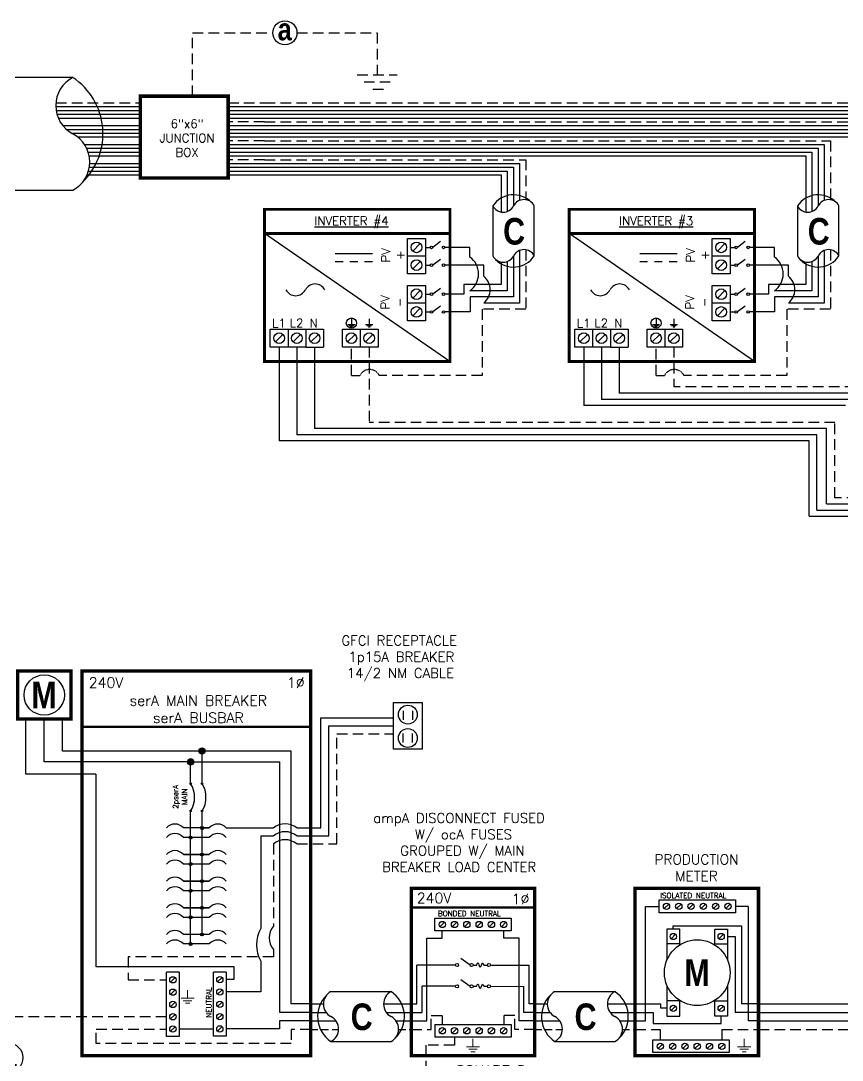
# Model space of a CAD drawing. Header units: feet. Extents: x 8922 to 9730, y 16038 to 16590.
# Drawn here: x 9224.9 to 9515.3, y 16222.7 to 16590 of the extents above; entities that cross this region are included whole.
import ezdxf

# ---------------------------------------------------------------- set-up
doc = ezdxf.new("R2010")
doc.units = ezdxf.units.FT
doc.header["$MEASUREMENT"] = 0
doc.linetypes.add('HIDDEN', pattern=[0.375, 0.25, -0.125])
doc.layers.add('TEXT', color=7, linetype='Continuous')
doc.styles.add('ONE LINE TXT', font='techb___.ttf')
doc.styles.get("Standard").update_dxf_attribs({"font": 'simplex.shx'})

# ---------------------------------------------------------------- blocks, each defined once
blk = doc.blocks.new('*U13')
at = {"color": 7, "linetype": 'Continuous'}
for p, q in [((-7.14, 13.31), (-28.39, 13.31)), ((-28.39, -4.31), (-7.14, -4.31))]:
    blk.add_line(p, q, dxfattribs=at)
at = {"color": 7}
for p, q in [((-35.53, 9), (-31.05, 9)), ((-9.81, 9), (0, 9))]:
    blk.add_line(p, q, dxfattribs=at)
at = {"color": 10}
for p, q in [((-35.53, 6), (-30.11, 6)), ((-8.87, 6), (0, 6))]:
    blk.add_line(p, q, dxfattribs=at)
at = {"color": 253}
for p, q in [((-35.53, 3), (-26.66, 3)), ((-5.41, 3), (0, 3))]:
    blk.add_line(p, q, dxfattribs=at)
at = {"color": 92, "linetype": 'HIDDEN', "ltscale": 10}
for p, q in [((-4.48, 0), (0, 0)), ((-35.53, 0), (-25.72, 0))]:
    blk.add_line(p, q, dxfattribs=at)
at = {"color": 7, "linetype": 'Continuous'}
for centre, start, end in [((-22.54, 4.5), 133.9732, 236.4265), ((-12.99, 4.5), 313.9732, 56.4265)]:
    blk.add_arc(centre, 10.58, start, end, dxfattribs=at)
at = {"linetype": 'Continuous'}
for centre, start, end in [((-26.08, 8.91), 117.6639, 242.3361), ((-4.83, 8.91), 117.6639, 242.3361), ((-30.7, 0.09), 297.6639, 62.3361), ((-9.45, 0.09), 297.6639, 62.3361)]:
    blk.add_arc(centre, 4.98, start, end, dxfattribs=at)
blk = doc.blocks.new('*U28')
at = {"color": 7}
blk.add_line((-79.14, 9), (0, 9), dxfattribs=at)
at = {"color": 10}
blk.add_line((-79.14, 6), (0, 6), dxfattribs=at)
at = {"color": 253}
blk.add_line((-79.14, 3), (0, 3), dxfattribs=at)
at = {"color": 92, "linetype": 'HIDDEN', "ltscale": 15}
blk.add_line((-79.14, 0), (0, 0), dxfattribs=at)
blk = doc.blocks.new('fusedDisconnect')
at = {"lineweight": 50}
blk.add_line((-43.61, 43.06), (0, 43.06), dxfattribs=at)
at = {"color": 1, "linetype": 'Continuous'}
for p, q in [((-35.27, 34.78), (-35.27, 39.32)), ((-35.27, 39.32), (-8.32, 39.32)), ((-8.32, 39.32), (-8.32, 34.78)), ((-8.32, 34.78), (-35.27, 34.78)), ((-26.07, 25.18), (-22.81, 22.74)), ((-21.73, 22.73), (-20.49, 22.73)), ((-17.94, 22.73), (-16.7, 22.73)), ((-26.07, 17.65), (-22.81, 15.2)), ((-21.73, 15.2), (-20.49, 15.2)), ((-17.94, 15.2), (-16.7, 15.2)), ((-35.27, 1.76), (-8.32, 1.76)), ((-35.27, 1.76), (-35.27, -2.78)), ((-8.32, 1.76), (-8.32, -2.78)), ((-8.32, -2.78), (-35.27, -2.78))]:
    blk.add_line(p, q, dxfattribs=at)
at = {"color": 4, "linetype": 'Continuous'}
for p, q in [((-31.89, 37.83), (-33.46, 36.26)), ((-27.53, 37.83), (-29.11, 36.26)), ((-23.18, 37.83), (-24.76, 36.26)), ((-18.83, 37.83), (-20.41, 36.26)), ((-14.48, 37.83), (-16.06, 36.26)), ((-10.13, 37.83), (-11.7, 36.26)), ((-31.89, 0.28), (-33.46, -1.3)), ((-27.53, 0.28), (-29.11, -1.3)), ((-23.18, 0.28), (-24.76, -1.3)), ((-18.83, 0.28), (-20.41, -1.3)), ((-14.48, 0.28), (-16.06, -1.3)), ((-10.13, 0.28), (-11.7, -1.3))]:
    blk.add_line(p, q, dxfattribs=at)
at = {"color": 253, "linetype": 'Continuous'}
for p, q in [((-32.67, 32.17), (-32.67, 34.78)), ((-10.92, 32.17), (-10.92, 34.78)), ((-38.16, 3), (-38.16, 32.17)), ((-38.16, 32.17), (-32.67, 32.17)), ((-5.43, 32.17), (-10.92, 32.17)), ((-5.43, 3), (-5.43, 32.17)), ((-43.61, 3), (-38.16, 3)), ((0, 3), (-5.43, 3))]:
    blk.add_line(p, q, dxfattribs=at)
at = {"color": 7, "linetype": 'Continuous'}
for p, q in [((-27.97, 22.73), (-41.66, 22.73)), ((-41.66, 9), (-41.66, 22.73)), ((-15.62, 22.73), (-1.93, 22.73)), ((-1.93, 9), (-1.93, 22.73))]:
    blk.add_line(p, q, dxfattribs=at)
at = {"color": 10, "linetype": 'Continuous'}
for p, q in [((-27.97, 15.2), (-39.8, 15.2)), ((-39.8, 6), (-39.8, 15.2)), ((-15.62, 15.2), (-3.79, 15.19)), ((-3.79, 6), (-3.79, 15.2)), ((-43.61, 6), (-39.8, 6)), ((0, 6), (-3.79, 6))]:
    blk.add_line(p, q, dxfattribs=at)
at = {"color": 7}
for p, q in [((-43.61, 9), (-41.66, 9)), ((0, 9), (-1.93, 9))]:
    blk.add_line(p, q, dxfattribs=at)
at = {"color": 92, "linetype": 'HIDDEN', "ltscale": 15}
for p, q in [((-36.58, 0), (-36.58, 4.9)), ((-36.58, 4.9), (-32.67, 4.9)), ((-32.67, 4.9), (-32.67, 1.76)), ((-7.01, 4.9), (-10.92, 4.9)), ((-10.92, 4.9), (-10.92, 1.76)), ((-7.01, 0), (-7.01, 4.9)), ((-43.61, 0), (-36.58, 0)), ((0, 0), (-7.01, 0)), ((-28.32, -2.78), (-28.32, -5.55)), ((-28.32, -5.55), (-38.48, -5.55)), ((-38.48, -5.55), (-38.48, -13.28)), ((-38.48, -23.51), (-38.48, -27.17))]:
    blk.add_line(p, q, dxfattribs=at)
at = {"lineweight": 50, "const_width": 1.19}
blk.add_lwpolyline([(-43.61, -9.34), (-43.61, 49.84), (0, 49.84), (0, -9.34)], close=True, dxfattribs=at)
at = {"color": 92, "linetype": 'Continuous', "lineweight": 5, "ltscale": 0.05, "flags": 128}
for points in [[(-21.8, -3.32), (-21.8, -6.17)], [(-24.14, -6.17), (-19.45, -6.17)], [(-20.27, -7.03), (-23.32, -7.03)], [(-21.08, -7.9), (-22.51, -7.9)]]:
    blk.add_lwpolyline(points, dxfattribs=at)
at = {"color": 92, "linetype": 'Continuous', "ltscale": 4, "flags": 128}
for points in [[(-46.96, -27.17), (-30, -27.17)], [(-32.93, -30.31), (-44.02, -30.31)], [(-35.87, -33.46), (-41.08, -33.46)]]:
    blk.add_lwpolyline(points, dxfattribs=at)
at = {"color": 4, "linetype": 'Continuous'}
for centre in [(-32.67, 37.05), (-28.32, 37.05), (-23.97, 37.05), (-19.62, 37.05), (-15.27, 37.05), (-10.92, 37.05), (-32.67, -0.51), (-28.32, -0.51), (-23.97, -0.51), (-19.62, -0.51), (-15.27, -0.51), (-10.92, -0.51)]:
    blk.add_circle(centre, 1.11, dxfattribs=at)
at = {"color": 1, "linetype": 'Continuous'}
for centre in [(-27.43, 22.73), (-22.27, 22.73), (-16.16, 22.73), (-27.43, 15.2), (-22.27, 15.2), (-16.16, 15.19)]:
    blk.add_circle(centre, 0.541, dxfattribs=at)
at = {"color": 7, "linetype": 'Continuous'}
blk.add_circle((-38.48, -18.39), 5.11, dxfattribs=at)
at = {"color": 1, "linetype": 'Continuous'}
for points in [[(-20.49, 22.73), (-20.12, 23.49), (-19.22, 21.97), (-18.39, 23.49), (-17.94, 22.73)], [(-20.49, 15.2), (-20.12, 15.96), (-19.22, 14.43), (-18.39, 15.96), (-17.94, 15.2)]]:
    blk.add_spline(points, degree=3, dxfattribs=at)
at = {"color": 4, "linetype": 'Continuous'}
blk.add_text('BONDED NEUTRAL', height=1.8743, dxfattribs=at).set_placement((-34.19, 39.97))
at = {"color": 1}
for s, width, gutter_width, heights, insert, char_height, attachment_point in [('\\A1;\\pi1.8138;ampA DISCONNECT FUSED \\P\\pi16.536;W/ ocA FUSES\\P\\pi11.355;GROUPED W/ MAIN \\P\\pi4.9392;BREAKER LOAD CENTER', 71.8931, 92.23, [24.13], (-58.88, 76.39), 3.4544, 1), ('240V', 0.1481, 0.75, [0], (-35.55, 46.4), 3.658, 5), ('1∅', 0.1481, 0.75, [0], (-4.98, 46.1), 3.658, 5), ('\\A1;\\pi7.3884,t25.676;SQUARE D\\P\\pi5.1241,t23.412;PN: D222N', 35.0816, 28.88, [13.54], (-35.24, -12.75), 3.6576, 1)]:
    blk.add_mtext_dynamic_manual_height_columns(s, width=width, gutter_width=gutter_width, heights=heights, dxfattribs=dict(at, insert=insert, char_height=char_height, attachment_point=attachment_point))
at = {"color": 1, "linetype": 'Continuous', "insert": (-41.67, -12.34), "char_height": 9.3833, "attachment_point": 1, "style": 'ONE LINE TXT'}
blk.add_mtext_dynamic_manual_height_columns('{\\W1;\\C256;a}', width=0.1385, gutter_width=2.13, heights=[0], dxfattribs=at)
blk = doc.blocks.new('*U19')
at = {"color": 7, "linetype": 'Continuous'}
for p, q in [((-7.14, 13.31), (-28.39, 13.31)), ((-28.39, -4.31), (-7.14, -4.31))]:
    blk.add_line(p, q, dxfattribs=at)
at = {"color": 7}
for p, q in [((-35.53, 9), (-31.05, 9)), ((-9.81, 9), (0, 9))]:
    blk.add_line(p, q, dxfattribs=at)
at = {"color": 10}
for p, q in [((-35.53, 6), (-30.11, 6)), ((-8.87, 6), (0, 6))]:
    blk.add_line(p, q, dxfattribs=at)
at = {"color": 253}
for p, q in [((-35.53, 3), (-26.66, 3)), ((-5.41, 3), (0, 3))]:
    blk.add_line(p, q, dxfattribs=at)
at = {"color": 92, "linetype": 'HIDDEN', "ltscale": 10}
for p, q in [((-4.48, 0), (0, 0)), ((-35.53, 0), (-25.72, 0))]:
    blk.add_line(p, q, dxfattribs=at)
at = {"color": 7, "linetype": 'Continuous'}
for centre, start, end in [((-22.54, 4.5), 133.9732, 236.4265), ((-12.99, 4.5), 313.9732, 56.4265)]:
    blk.add_arc(centre, 10.58, start, end, dxfattribs=at)
at = {"linetype": 'Continuous'}
for centre, start, end in [((-26.08, 8.91), 117.6639, 242.3361), ((-4.83, 8.91), 117.6639, 242.3361), ((-30.7, 0.09), 297.6639, 62.3361), ((-9.45, 0.09), 297.6639, 62.3361)]:
    blk.add_arc(centre, 4.98, start, end, dxfattribs=at)
blk = doc.blocks.new('*U20')
at = {"color": 7}
for name, p in [('fusedDisconnect', (0, 0)), ('*U19', (-43.61, 0))]:
    blk.add_blockref(name, p, dxfattribs=at)
blk = doc.blocks.new('productionMeter')
at = {"color": 1, "linetype": 'Continuous'}
for p, q in [((-35.13, 41.18), (-35.13, 45.72)), ((-35.13, 45.72), (-8.18, 45.72)), ((-8.18, 45.72), (-8.18, 41.18)), ((-8.18, 41.18), (-35.13, 41.18)), ((-32.38, 35.4), (-32.38, 24.5)), ((-27.84, 35.4), (-32.38, 35.4)), ((-27.84, 29.86), (-27.84, 35.4)), ((-15.47, 29.86), (-15.47, 35.4)), ((-15.47, 35.4), (-10.93, 35.4)), ((-10.93, 35.4), (-10.93, 24.5)), ((-27.84, 30.21), (-32.38, 30.21)), ((-15.47, 30.21), (-10.93, 30.21)), ((-32.38, 15.55), (-32.38, 4.64)), ((-10.93, 15.55), (-10.93, 4.64)), ((-27.84, 10.04), (-32.38, 10.04)), ((-27.84, 4.64), (-27.84, 10.18)), ((-15.47, 4.64), (-15.47, 10.18)), ((-15.47, 10.04), (-10.93, 10.04)), ((-32.38, 4.64), (-27.84, 4.64)), ((-10.93, 4.64), (-15.47, 4.64)), ((-37.32, -8.24), (-37.32, -3.7)), ((-37.32, -3.7), (-10.37, -3.7)), ((-10.37, -3.7), (-10.37, -8.24)), ((-10.37, -8.24), (-37.32, -8.24))]:
    blk.add_line(p, q, dxfattribs=at)
at = {"color": 4, "linetype": 'Continuous'}
for p, q in [((-31.74, 44.23), (-33.32, 42.66)), ((-27.39, 44.23), (-28.97, 42.66)), ((-23.04, 44.23), (-24.62, 42.66)), ((-18.69, 44.23), (-20.26, 42.66)), ((-14.34, 44.23), (-15.91, 42.66)), ((-9.99, 44.23), (-11.56, 42.66)), ((-29.33, 33.59), (-30.9, 32.02)), ((-12.41, 33.59), (-13.98, 32.02)), ((-29.33, 8.23), (-30.9, 6.66)), ((-12.41, 8.23), (-13.98, 6.66)), ((-33.93, -5.19), (-35.51, -6.76)), ((-29.58, -5.19), (-31.15, -6.76)), ((-25.23, -5.19), (-26.8, -6.76)), ((-20.88, -5.19), (-22.45, -6.76)), ((-16.53, -5.19), (-18.1, -6.76)), ((-12.18, -5.19), (-13.75, -6.76))]:
    blk.add_line(p, q, dxfattribs=at)
at = {"color": 253, "linetype": 'Continuous'}
for p, q in [((-39.9, 3), (-39.9, 43.45)), ((-39.9, 43.45), (-35.13, 43.45)), ((-3.71, 43.45), (-8.18, 43.45)), ((-3.71, 43.45), (-3.71, 3)), ((-43.61, 3), (-39.9, 3)), ((0, 3), (-3.71, 3))]:
    blk.add_line(p, q, dxfattribs=at)
at = {"color": 7}
for p, q in [((-30.11, 35.4), (-30.11, 36.59)), ((-30.11, 36.59), (-5.98, 36.59)), ((-5.98, 36.59), (-5.98, 9)), ((-43.61, 9), (-34.54, 9)), ((-34.54, 7.44), (-34.54, 9)), ((-32.38, 7.44), (-34.54, 7.44)), ((0, 9), (-5.98, 9))]:
    blk.add_line(p, q, dxfattribs=at)
at = {"color": 10, "linetype": 'Continuous'}
for p, q in [((-10.93, 32.81), (-8.25, 32.81)), ((-8.25, 32.81), (-8.25, 6)), ((-43.61, 6), (-37.24, 6)), ((-37.24, 6), (-37.24, 2.05)), ((-13.2, 2.05), (-13.2, 4.64)), ((0, 6), (-8.25, 6)), ((-37.24, 2.05), (-13.2, 2.05))]:
    blk.add_line(p, q, dxfattribs=at)
at = {"color": 92, "linetype": 'HIDDEN', "ltscale": 15}
for p, q in [((-43.61, 0), (-34.72, 0)), ((-12.97, 0), (-12.97, -3.7)), ((-12.97, 0), (0, 0)), ((-34.72, 0), (-34.72, -3.7))]:
    blk.add_line(p, q, dxfattribs=at)
at = {"lineweight": 50, "const_width": 1.19}
blk.add_lwpolyline([(-43.61, -9.34), (-43.61, 49.84), (0, 49.84), (0, -9.34)], close=True, dxfattribs=at)
at = {"color": 92, "linetype": 'Continuous', "lineweight": 5, "ltscale": 0.05, "flags": 128}
for points in [[(-5.04, -3.33), (-5.04, -6.18)], [(-2.7, -6.18), (-7.38, -6.18)], [(-6.57, -7.05), (-3.51, -7.05)], [(-5.76, -7.91), (-4.32, -7.91)]]:
    blk.add_lwpolyline(points, dxfattribs=at)
at = {"color": 4, "linetype": 'Continuous'}
for centre in [(-32.53, 43.45), (-28.18, 43.45), (-23.83, 43.45), (-19.48, 43.45), (-15.13, 43.45), (-10.78, 43.45), (-30.11, 32.81), (-13.2, 32.81), (-30.11, 7.44), (-13.2, 7.44), (-34.72, -5.97), (-30.37, -5.97), (-26.02, -5.97), (-21.67, -5.97), (-17.32, -5.97), (-12.97, -5.97)]:
    blk.add_circle(centre, 1.11, dxfattribs=at)
at = {"linetype": 'Continuous'}
blk.add_circle((-21.65, 20.02), 11.62, dxfattribs=at)
at = {"color": 4, "linetype": 'Continuous'}
blk.add_text('ISOLATED NEUTRAL', height=1.8743, dxfattribs=at).set_placement((-34.77, 46.37))
at = {"color": 253, "linetype": 'Continuous', "style": 'ONE LINE TXT'}
blk.add_text('M', height=9.38, dxfattribs=at).set_placement((-26.21, 15.31))
at = {"color": 1, "insert": (-21.93, 57.08), "char_height": 3.5433, "attachment_point": 5}
blk.add_mtext_dynamic_manual_height_columns('PRODUCTION METER', width=1.3203, gutter_width=7.17, heights=[0], dxfattribs=at)
blk = doc.blocks.new('*U17')
at = {"color": 7}
blk.add_blockref('productionMeter', (0, 0), dxfattribs=at)
blk = doc.blocks.new('lineTapPanel')
at = {"linetype": 'Continuous'}
h = blk.add_hatch(color=254, dxfattribs=at)
h.dxf.hatch_style = 1
edge = h.paths.add_edge_path()
edge.add_arc((-38.44, 98.34), 1.11, 0, 360)
h = blk.add_hatch(color=254, dxfattribs=at)
h.dxf.hatch_style = 1
edge = h.paths.add_edge_path()
edge.add_arc((-42.47, 94.51), 1.11, 0, 360)
h = blk.add_hatch(color=1, dxfattribs=at)
h.dxf.hatch_style = 1
edge = h.paths.add_edge_path()
edge.add_arc((-42.47, 86.8), 0.291, 0, 360)
h = blk.add_hatch(color=1, dxfattribs=at)
h.dxf.hatch_style = 1
edge = h.paths.add_edge_path()
edge.add_arc((-38.44, 86.8), 0.291, 0, 360)
h = blk.add_hatch(color=1, dxfattribs=at)
h.dxf.hatch_style = 1
edge = h.paths.add_edge_path()
edge.add_arc((-42.47, 77.16), 0.291, 0, 360)
h = blk.add_hatch(color=1, dxfattribs=at)
h.dxf.hatch_style = 1
edge = h.paths.add_edge_path()
edge.add_arc((-38.44, 77.16), 0.291, 0, 360)
h = blk.add_hatch(color=1, dxfattribs=at)
h.dxf.hatch_style = 1
edge = h.paths.add_edge_path()
edge.add_arc((-38.44, 71.16), 0.528, 0, 360)
h = blk.add_hatch(color=1, dxfattribs=at)
h.dxf.hatch_style = 1
edge = h.paths.add_edge_path()
edge.add_arc((-42.47, 67.78), 0.528, 0, 360)
h = blk.add_hatch(color=1, dxfattribs=at)
h.dxf.hatch_style = 1
edge = h.paths.add_edge_path()
edge.add_arc((-42.47, 58.38), 0.528, 0, 360)
h = blk.add_hatch(color=1, dxfattribs=at)
h.dxf.hatch_style = 1
edge = h.paths.add_edge_path()
edge.add_arc((-38.44, 61.76), 0.528, 0, 360)
h = blk.add_hatch(color=1, dxfattribs=at)
h.dxf.hatch_style = 1
edge = h.paths.add_edge_path()
edge.add_arc((-38.44, 52.36), 0.528, 0, 360)
h = blk.add_hatch(color=1, dxfattribs=at)
h.dxf.hatch_style = 1
edge = h.paths.add_edge_path()
edge.add_arc((-42.47, 48.98), 0.528, 0, 360)
h = blk.add_hatch(color=1, dxfattribs=at)
h.dxf.hatch_style = 1
edge = h.paths.add_edge_path()
edge.add_arc((-38.44, 42.95), 0.528, 0, 360)
h = blk.add_hatch(color=1, dxfattribs=at)
h.dxf.hatch_style = 1
edge = h.paths.add_edge_path()
edge.add_arc((-42.47, 39.58), 0.528, 0, 360)
h = blk.add_hatch(color=1, dxfattribs=at)
h.dxf.hatch_style = 1
edge = h.paths.add_edge_path()
edge.add_arc((-38.44, 33.55), 0.528, 0, 360)
h = blk.add_hatch(color=1, dxfattribs=at)
h.dxf.hatch_style = 1
edge = h.paths.add_edge_path()
edge.add_arc((-42.47, 30.17), 0.528, 0, 360)
at = {"color": 155, "true_color": 0x647190}
blk.add_line((-80.92, 126.59), (0, 126.59), dxfattribs=at)
at = {"color": 253, "linetype": 'Continuous'}
for p, q in [((-100.73, 90.2), (-100.73, 109.7)), ((-76.04, 90.2), (-100.73, 90.2)), ((-76.04, 90.2), (-76.04, 22.16)), ((-76.04, 22.16), (-27.25, 22.16)), ((-27.25, 22.16), (-27.25, 17.57)), ((-27.25, 17.57), (-29.89, 17.57)), ((-11.01, 0.16), (-29.89, 0.16)), ((0, 3), (-11.01, 3)), ((-11.01, 3), (-11.01, 0.16))]:
    blk.add_line(p, q, dxfattribs=at)
at = {"color": 10, "linetype": 'Continuous'}
for p, q in [((-94.24, 94.51), (-94.24, 109.7)), ((-43.58, 94.51), (-94.24, 94.51)), ((-42.47, 87.09), (-42.47, 93.4)), ((-41.36, 94.51), (-10.98, 94.51)), ((-10.98, 6), (-10.98, 94.51)), ((-42.47, 30.17), (-42.47, 76.87)), ((-35.88, 67.78), (-45.04, 67.78)), ((-35.88, 58.38), (-45.04, 58.38)), ((-35.88, 48.98), (-45.04, 48.98)), ((-35.88, 39.58), (-45.04, 39.58)), ((-35.88, 30.17), (-45.04, 30.17)), ((0, 6), (-10.98, 6))]:
    blk.add_line(p, q, dxfattribs=at)
at = {"color": 7, "linetype": 'Continuous'}
for p, q in [((-87.75, 98.34), (-87.75, 109.7)), ((-39.56, 98.34), (-87.75, 98.34)), ((-38.44, 87.09), (-38.44, 97.23)), ((-6.96, 9), (-6.96, 98.34)), ((-38.44, 61.76), (-38.44, 76.87)), ((-35.88, 71.16), (-45.04, 71.16)), ((-38.44, 71.16), (-35.88, 71.16)), ((-45.04, 61.76), (-35.88, 61.76)), ((-35.88, 61.76), (-45.04, 61.76)), ((-38.44, 52.36), (-38.44, 61.76)), ((-45.04, 52.36), (-35.88, 52.36)), ((-35.88, 52.36), (-45.04, 52.36)), ((-38.44, 42.95), (-38.44, 52.36)), ((-45.04, 42.95), (-35.88, 42.95)), ((-35.88, 42.95), (-45.04, 42.95)), ((-38.44, 33.55), (-38.44, 42.95)), ((-35.88, 33.55), (-45.04, 33.55))]:
    blk.add_line(p, q, dxfattribs=at)
at = {"lineweight": 50}
blk.add_line((-80.92, 106.95), (0, 106.95), dxfattribs=at)
at = {"color": 7}
for p, q in [((-6.96, 98.34), (-37.33, 98.34)), ((0, 9), (-6.96, 9))]:
    blk.add_line(p, q, dxfattribs=at)
at = {"color": 1, "linetype": 'Continuous'}
for p, q in [((-51.03, -2.51), (-51.03, 20.23)), ((-46.49, 20.23), (-51.03, 20.23)), ((-46.49, 20.23), (-46.49, -2.51)), ((-34.43, -2.43), (-34.43, 20.16)), ((-29.89, 20.16), (-34.43, 20.16)), ((-29.89, 20.16), (-29.89, -2.43)), ((-46.49, -2.51), (-51.03, -2.51)), ((-29.89, -2.43), (-34.43, -2.43))]:
    blk.add_line(p, q, dxfattribs=at)
at = {"color": 4, "linetype": 'Continuous'}
for p, q in [((-47.97, 18.28), (-49.55, 16.71)), ((-31.37, 18.35), (-32.94, 16.78)), ((-47.97, 13.93), (-49.55, 12.36)), ((-31.37, 14), (-32.94, 12.43)), ((-47.97, 9.58), (-49.55, 8.01)), ((-31.37, 9.65), (-32.94, 8.08)), ((-47.97, 5.23), (-49.55, 3.66)), ((-31.37, 5.3), (-32.94, 3.73)), ((-47.97, 0.88), (-49.55, -0.69)), ((-31.37, 0.95), (-32.94, -0.62))]:
    blk.add_line(p, q, dxfattribs=at)
at = {"color": 92, "linetype": 'HIDDEN', "ltscale": 15}
for p, q in [((-51.03, 4.44), (-106.89, 4.44)), ((-106.89, 4.44), (-106.89, -4.87)), ((-75.84, -4.96), (-75.84, 0.09)), ((-75.84, 0.09), (-51.03, 0.09)), ((0, 0), (-6.96, 0)), ((-6.96, 0), (-6.96, -4.96)), ((-6.96, -4.96), (-75.84, -4.96)), ((-106.89, -15.1), (-106.89, -24.84))]:
    blk.add_line(p, q, dxfattribs=at)
at = {"color": 92, "linetype": 'Continuous', "ltscale": 15}
blk.add_line((-34.43, 0.09), (-46.49, 0.09), dxfattribs=at)
at = {"lineweight": 50, "const_width": 1.19}
for points in [[(-103.67, 109.7), (-103.67, 126.59), (-84.82, 126.59), (-84.82, 109.7)], [(-80.92, -9.3), (-80.92, 126.59), (0, 126.59), (0, -9.3)]]:
    blk.add_lwpolyline(points, close=True, dxfattribs=at)
at = {"color": 92, "linetype": 'Continuous', "lineweight": 5, "ltscale": 0.05, "flags": 128}
for points in [[(-43.54, 13.81), (-43.54, 10.97)], [(-45.88, 10.97), (-41.2, 10.97)], [(-42.01, 10.1), (-45.07, 10.1)], [(-42.82, 9.23), (-44.25, 9.23)]]:
    blk.add_lwpolyline(points, dxfattribs=at)
at = {"color": 92, "linetype": 'Continuous', "ltscale": 4, "flags": 128}
for points in [[(-115.37, -24.84), (-98.41, -24.84)], [(-101.35, -27.98), (-112.43, -27.98)], [(-104.29, -31.12), (-109.49, -31.12)]]:
    blk.add_lwpolyline(points, dxfattribs=at)
at = {"linetype": 'Continuous'}
blk.add_circle((-94.24, 118.15), 7.15, dxfattribs=at)
at = {"color": 7, "linetype": 'Continuous'}
for centre, radius in [((-38.44, 98.34), 1.11), ((-38.44, 98.34), 1.11), ((-42.47, 94.51), 1.11), ((-106.89, -9.99), 5.11)]:
    blk.add_circle(centre, radius, dxfattribs=at)
at = {"color": 1, "linetype": 'Continuous'}
for centre, radius in [((-42.47, 86.8), 0.291), ((-38.44, 86.8), 0.291), ((-42.47, 77.16), 0.291), ((-38.44, 77.16), 0.291), ((-38.44, 71.16), 0.528), ((-42.47, 67.78), 0.528), ((-42.47, 58.38), 0.528), ((-38.44, 61.76), 0.528), ((-38.44, 52.36), 0.528), ((-42.47, 48.98), 0.528), ((-38.44, 42.95), 0.528), ((-42.47, 39.58), 0.528), ((-38.44, 33.55), 0.528), ((-42.47, 30.17), 0.528)]:
    blk.add_circle(centre, radius, dxfattribs=at)
at = {"color": 4, "linetype": 'Continuous'}
for centre in [(-48.76, 17.49), (-32.16, 17.57), (-48.76, 13.14), (-32.16, 13.21), (-48.76, 8.79), (-32.16, 8.86), (-48.76, 4.44), (-32.16, 4.51), (-48.76, 0.09), (-32.16, 0.16)]:
    blk.add_circle(centre, 1.11, dxfattribs=at)
at = {"color": 1, "linetype": 'Continuous'}
for centre, radius, start, end in [((-50.14, 81.98), 9.06, 327.8708, 32.1292), ((-46.11, 81.98), 9.06, 327.8708, 32.1292), ((-48.03, 68.62), 3.93, 40.3392, 139.6608), ((-32.88, 68.62), 3.93, 40.3392, 139.6608), ((-48.03, 65.24), 3.93, 40.3392, 139.6608), ((-32.88, 65.24), 3.93, 40.3392, 139.6608), ((-48.03, 59.21), 3.93, 40.3392, 139.6608), ((-32.88, 59.21), 3.93, 40.3392, 139.6608), ((-48.03, 55.84), 3.93, 40.3392, 139.6608), ((-32.88, 55.84), 3.93, 40.3392, 139.6608), ((-48.03, 49.81), 3.93, 40.3392, 139.6608), ((-32.88, 49.81), 3.93, 40.3392, 139.6608), ((-48.03, 46.43), 3.93, 40.3392, 139.6608), ((-32.88, 46.43), 3.93, 40.3392, 139.6608), ((-48.03, 40.41), 3.93, 40.3392, 139.6608), ((-32.88, 40.41), 3.93, 40.3392, 139.6608), ((-48.03, 37.03), 3.93, 40.3392, 139.6608), ((-32.88, 37.03), 3.93, 40.3392, 139.6608), ((-48.03, 31.01), 3.93, 40.3392, 139.6608), ((-32.88, 31.01), 3.93, 40.3392, 139.6608), ((-48.03, 27.63), 3.93, 40.3392, 139.6608), ((-32.88, 27.63), 3.93, 40.3392, 139.6608)]:
    blk.add_arc(centre, radius, start, end, dxfattribs=at)
at = {"color": 253, "linetype": 'Continuous', "style": 'ONE LINE TXT'}
blk.add_text('M', height=9.38, dxfattribs=at).set_placement((-98.8, 113.43))
at = {"color": 4, "linetype": 'Continuous'}
blk.add_text('NEUTRAL', height=1.874, rotation=90, dxfattribs=at).set_placement((-35.08, 4.08))
at = {"color": 1, "attachment_point": 5}
for s, width, gutter_width, heights, insert, char_height in [('EXISTING\\P120/240V UTILITY METER', 0.0523, 7.17, [0], (-118.95, 118.48), 3.5433), ('240V', 0.1481, 0.75, [0], (-72.39, 122.54), 3.658), ('1∅', 0.1481, 0.75, [0], (-5.31, 122.54), 3.658), ('serA MAIN BREAKER\\PserA BUSBAR', 72.4998, 0.75, [0], (-39.75, 113.14), 3.6576), ('EXISTING MAIN BREAKER LOAD CENTER INSULATED LINE TAPS INSTALLED ON MAIN FEEDERS\\P{\\fVerdana|b1|i0|c0|p34;NEC 690.64}', 98.9176, 7.17, [106.42], (-39.63, -25.66), 3.6576)]:
    blk.add_mtext_dynamic_manual_height_columns(s, width=width, gutter_width=gutter_width, heights=heights, dxfattribs=dict(at, insert=insert, char_height=char_height))
at = {"color": 4, "linetype": 'Continuous', "insert": (-46.25, 82.15), "char_height": 1.874, "attachment_point": 5, "rotation": 90}
blk.add_mtext_dynamic_manual_height_columns('2pserA\\PMAIN', width=0.1481, gutter_width=0.75, heights=[0], dxfattribs=at)
at = {"color": 1, "linetype": 'Continuous', "insert": (-110.08, -3.93), "char_height": 9.3833, "attachment_point": 1, "style": 'ONE LINE TXT'}
blk.add_mtext_dynamic_manual_height_columns('{\\W1;\\C256;a}', width=0.1385, gutter_width=2.13, heights=[0], dxfattribs=at)
blk = doc.blocks.new('*U21')
at = {"color": 7}
blk.add_blockref('lineTapPanel', (0, 0), dxfattribs=at)
blk = doc.blocks.new('gfci1')
at = {"color": 7, "linetype": 'Continuous'}
for p, q in [((62.57, 41.42), (62.57, 38.21)), ((65.87, 41.42), (65.87, 38.21)), ((33.46, 0), (33.46, 38.87)), ((33.46, 38.87), (59.14, 38.87)), ((62.57, 30.17), (62.57, 33.39)), ((65.87, 30.17), (65.87, 33.39)), ((0, 0), (16.69, 0)), ((24.94, 0), (33.46, 0))]:
    blk.add_line(p, q, dxfattribs=at)
at = {"color": 253, "linetype": 'Continuous'}
for p, q in [((36.28, -2.82), (36.28, 36.06)), ((36.28, 36.06), (59.14, 36.06)), ((12.22, -2.82), (16.69, -2.82)), ((12.22, -2.82), (12.22, -35.5)), ((24.94, -2.82), (36.28, -2.82)), ((12.22, -47.07), (12.22, -57.95)), ((12.22, -57.95), (0, -57.95))]:
    blk.add_line(p, q, dxfattribs=at)
at = {"color": 7}
blk.add_line((16.69, -45.52), (16.69, -45.52), dxfattribs=at)
at = {"color": 7, "linetype": 'Continuous'}
blk.add_lwpolyline([(59.14, 44.31), (69.3, 44.31), (69.3, 27.81), (59.14, 27.81)], close=True, dxfattribs=at)
for centre in [(64.22, 40.06), (64.22, 31.78)]:
    blk.add_circle(centre, 3.33, dxfattribs=at)
blk.add_arc((20.81, -4.99), 6.47, 50.3905, 129.6095, dxfattribs=at)
at = {"color": 253, "linetype": 'Continuous'}
for centre, radius, start, end in [((20.81, -7.8), 6.47, 50.3905, 129.6095), ((22.72, -41.29), 11.99, 151.1704, 208.8296)]:
    blk.add_arc(centre, radius, start, end, dxfattribs=at)
at = {"layer": 'TEXT', "color": 92, "linetype": 'HIDDEN', "ltscale": 15}
for p, q in [((39.09, -5.63), (39.09, 33.24)), ((39.09, 33.24), (59.14, 33.24)), ((16.69, -5.63), (16.69, -34.69)), ((24.94, -5.63), (39.09, -5.63)), ((16.69, -42.94), (16.69, -45.52)), ((16.69, -45.52), (-34.69, -45.52)), ((-34.69, -45.52), (-34.69, -53.67)), ((-34.69, -53.67), (-21.14, -53.67))]:
    blk.add_line(p, q, dxfattribs=at)
at = {"layer": 'TEXT', "color": 92, "linetype": 'Continuous', "ltscale": 15}
for centre, start, end in [((20.81, -10.62), 50.3905, 129.6095), ((21.67, -38.81), 140.3905, 219.6095)]:
    blk.add_arc(centre, 6.47, start, end, dxfattribs=at)
at = {"layer": 'TEXT', "color": 1, "insert": (27.72, 67.97), "char_height": 3.4544, "attachment_point": 1}
blk.add_mtext_dynamic_manual_height_columns('\\A1;\\pi12.999;GFCI RECEPTACLE\\P\\pi15.467;1p15A BREAKER\\P\\pi14.891;14/2 NM CABLE', width=71.8931, gutter_width=92.23, heights=[24.13], dxfattribs=at)

msp = doc.modelspace()

# ---------------------------------------------------------------- linework, layer by layer
at = {"color": 92, "linetype": 'HIDDEN', "ltscale": 15}
for p, q in [((9285.69, 16563.36), (9285.69, 16585.7)), ((9285.69, 16585.7), (9314.08, 16585.7)), ((9322.59, 16585.7), (9350.97, 16585.7)), ((9350.97, 16585.7), (9350.97, 16570.9)), ((9237.32, 16560.95), (9267.21, 16560.95)), ((9298.22, 16560.95), (9311.1, 16560.95)), ((9311.1, 16560.95), (9726.57, 16560.95)), ((9311.1, 16554.26), (9298.22, 16554.26)), ((9311.1, 16554.26), (9618.87, 16554.26)), ((9311.1, 16547.57), (9298.22, 16547.57)), ((9311.1, 16547.57), (9511.17, 16547.57)), ((9511.17, 16547.57), (9511.17, 16526.71)), ((9311.1, 16540.88), (9298.22, 16540.88)), ((9311.1, 16540.88), (9403.47, 16540.88)), ((9403.47, 16540.88), (9403.47, 16526.71)), ((9403.47, 16509.03), (9403.47, 16488.02)), ((9511.17, 16509.03), (9511.17, 16488.02)), ((9403.47, 16488.02), (9388.07, 16488.02)), ((9388.07, 16488.02), (9388.07, 16464.65)), ((9511.17, 16488.02), (9495.77, 16488.02)), ((9495.77, 16488.02), (9495.77, 16464.65)), ((9341.82, 16464.65), (9341.82, 16474.67)), ((9348.09, 16474.67), (9348.09, 16448.05)), ((9449.52, 16464.65), (9449.52, 16474.67)), ((9455.79, 16474.67), (9455.79, 16460.55)), ((9341.82, 16464.65), (9344.82, 16464.65)), ((9388.07, 16464.65), (9351.67, 16464.65)), ((9449.52, 16464.65), (9452.52, 16464.65)), ((9495.77, 16464.65), (9459.37, 16464.65)), ((9525.59, 16460.55), (9455.79, 16460.55)), ((9512.78, 16448.05), (9348.09, 16448.05)), ((9512.78, 16421.43), (9512.78, 16448.05)), ((9666.94, 16421.43), (9512.78, 16421.43))]:
    msp.add_line(p, q, dxfattribs=at)
at = {"color": 7, "linetype": 'Continuous'}
for p, q in [((9243.3, 16569.94), (9195.26, 16569.94)), ((9237.28, 16559.62), (9267.21, 16559.62)), ((9298.22, 16559.62), (9311.1, 16559.62)), ((9311.1, 16559.62), (9724.38, 16559.61)), ((9237.69, 16556.94), (9267.21, 16556.94)), ((9298.22, 16556.94), (9311.1, 16556.94)), ((9311.1, 16556.94), (9720.02, 16556.94)), ((9239.75, 16552.93), (9267.21, 16552.93)), ((9298.22, 16552.93), (9311.1, 16552.93)), ((9311.1, 16552.93), (9616.69, 16552.93)), ((9242.86, 16550.25), (9267.21, 16550.25)), ((9298.22, 16550.25), (9311.1, 16550.25)), ((9311.1, 16550.25), (9612.32, 16550.25)), ((9247.47, 16546.23), (9267.21, 16546.23)), ((9248.77, 16543.56), (9267.21, 16543.56)), ((9298.22, 16546.23), (9311.1, 16546.23)), ((9298.22, 16543.56), (9311.1, 16543.56)), ((9311.1, 16546.23), (9508.99, 16546.23)), ((9311.1, 16543.56), (9504.62, 16543.56)), ((9504.62, 16543.56), (9504.62, 16522.58)), ((9508.99, 16546.23), (9508.99, 16526.46)), ((9248.87, 16536.86), (9267.21, 16536.86)), ((9249.32, 16539.54), (9267.21, 16539.54)), ((9298.22, 16539.54), (9311.1, 16539.54)), ((9298.22, 16536.86), (9311.1, 16536.86)), ((9311.1, 16539.54), (9401.29, 16539.54)), ((9311.1, 16536.86), (9396.92, 16536.86)), ((9396.92, 16536.86), (9396.92, 16522.58)), ((9401.29, 16539.54), (9401.29, 16526.46)), ((9504.62, 16536.86), (9504.62, 16536.86)), ((9195.26, 16530.08), (9243.3, 16530.08)), ((9391.82, 16524.54), (9391.82, 16506.86)), ((9406.49, 16506.86), (9406.49, 16524.54)), ((9499.52, 16524.54), (9499.52, 16506.86)), ((9514.18, 16506.86), (9514.18, 16524.54)), ((9376.65, 16469.54), (9311.1, 16514.78)), ((9484.34, 16469.54), (9418.8, 16514.78)), ((9349.23, 16507.62), (9336.11, 16507.62)), ((9383.71, 16509.88), (9374.86, 16509.88)), ((9383.71, 16506.47), (9383.71, 16509.88)), ((9401.29, 16508.79), (9401.29, 16490.2)), ((9456.93, 16507.62), (9443.81, 16507.62)), ((9491.41, 16509.88), (9482.56, 16509.88)), ((9491.41, 16506.47), (9491.41, 16509.88)), ((9508.99, 16508.79), (9508.99, 16490.2)), ((9338.85, 16504.78), (9336.11, 16504.78)), ((9344.04, 16504.78), (9341.3, 16504.78)), ((9349.23, 16504.78), (9346.49, 16504.78)), ((9388.66, 16503.62), (9374.86, 16503.62)), ((9388.66, 16499.69), (9388.66, 16503.62)), ((9396.92, 16504.9), (9396.92, 16494.57)), ((9446.55, 16504.78), (9443.81, 16504.78)), ((9451.74, 16504.78), (9449, 16504.78)), ((9456.93, 16504.78), (9454.19, 16504.78)), ((9496.36, 16503.62), (9482.56, 16503.62)), ((9496.36, 16499.69), (9496.36, 16503.62)), ((9504.62, 16504.9), (9504.62, 16494.57)), ((9396.92, 16494.57), (9383.71, 16494.57)), ((9504.62, 16494.57), (9491.41, 16494.57)), ((9401.29, 16490.2), (9388.66, 16490.2)), ((9508.99, 16490.2), (9496.36, 16490.2)), ((9316.27, 16474.67), (9316.27, 16441.48)), ((9423.97, 16474.67), (9423.97, 16453.99)), ((9516.5, 16453.99), (9423.97, 16453.99)), ((9503.69, 16441.48), (9316.27, 16441.48)), ((9503.69, 16414.87), (9503.69, 16441.48)), ((9503.69, 16414.87), (9669.13, 16414.87))]:
    msp.add_line(p, q, dxfattribs=at)
at = {"color": 253, "linetype": 'Continuous'}
for p, q in [((9237.4, 16558.28), (9267.21, 16558.28)), ((9298.22, 16558.28), (9311.1, 16558.28)), ((9311.1, 16558.28), (9722.2, 16558.28)), ((9238.16, 16555.6), (9267.21, 16555.6)), ((9298.22, 16555.6), (9311.1, 16555.6)), ((9311.1, 16555.6), (9717.84, 16555.6)), ((9241.02, 16551.59), (9267.21, 16551.59)), ((9298.22, 16551.59), (9311.1, 16551.59)), ((9311.1, 16551.59), (9614.5, 16551.59)), ((9245.01, 16548.91), (9267.21, 16548.91)), ((9298.22, 16548.91), (9311.1, 16548.91)), ((9311.1, 16548.91), (9610.14, 16548.91)), ((9248.23, 16544.9), (9267.21, 16544.9)), ((9298.22, 16544.9), (9311.1, 16544.9)), ((9311.1, 16544.9), (9506.81, 16544.89)), ((9506.81, 16544.89), (9506.81, 16524.45)), ((9249.12, 16542.22), (9267.21, 16542.22)), ((9298.22, 16542.22), (9311.1, 16542.22)), ((9311.1, 16542.22), (9502.44, 16542.22)), ((9502.44, 16542.22), (9502.44, 16522.39)), ((9249.18, 16538.2), (9267.21, 16538.2)), ((9298.22, 16538.2), (9311.1, 16538.2)), ((9311.1, 16538.2), (9399.11, 16538.2)), ((9399.11, 16538.2), (9399.11, 16524.45)), ((9506.81, 16538.2), (9506.81, 16538.2)), ((9248.38, 16535.52), (9267.21, 16535.52)), ((9298.22, 16535.52), (9311.1, 16535.52)), ((9311.1, 16535.52), (9394.74, 16535.52)), ((9394.74, 16535.52), (9394.74, 16522.39)), ((9502.44, 16535.52), (9502.44, 16535.52)), ((9399.11, 16506.78), (9399.11, 16492.38)), ((9506.81, 16506.78), (9506.81, 16492.38)), ((9394.74, 16504.71), (9394.74, 16496.75)), ((9502.44, 16504.71), (9502.44, 16496.75)), ((9394.74, 16496.75), (9381.56, 16496.75)), ((9381.56, 16496.75), (9381.56, 16493.33)), ((9502.44, 16496.75), (9489.26, 16496.75)), ((9489.26, 16496.75), (9489.26, 16493.33)), ((9381.56, 16493.33), (9374.86, 16493.33)), ((9399.11, 16492.38), (9383.75, 16492.38)), ((9383.75, 16492.38), (9383.75, 16487.06)), ((9489.26, 16493.33), (9482.56, 16493.33)), ((9506.81, 16492.38), (9491.45, 16492.38)), ((9491.45, 16492.38), (9491.45, 16487.06)), ((9383.75, 16487.06), (9374.86, 16487.06)), ((9491.45, 16487.06), (9482.56, 16487.06)), ((9328.81, 16474.67), (9328.81, 16445.86)), ((9436.51, 16474.67), (9436.51, 16458.36)), ((9522.56, 16458.36), (9436.51, 16458.36)), ((9509.75, 16445.86), (9328.81, 16445.86)), ((9509.75, 16419.24), (9509.75, 16445.86)), ((9509.75, 16419.24), (9666.87, 16419.24))]:
    msp.add_line(p, q, dxfattribs=at)
at = {"color": 1, "linetype": 'Continuous'}
for p, q in [((9361.7, 16500.48), (9361.7, 16513.02)), ((9361.7, 16513.02), (9367.97, 16513.02)), ((9361.7, 16500.48), (9361.7, 16513.02)), ((9367.97, 16513.02), (9367.97, 16500.48)), ((9367.97, 16513.02), (9367.97, 16506.75)), ((9373.32, 16511.93), (9370.61, 16509.9)), ((9469.4, 16500.48), (9469.4, 16513.02)), ((9469.4, 16513.02), (9475.67, 16513.02)), ((9469.4, 16500.48), (9469.4, 16513.02)), ((9475.67, 16513.02), (9475.67, 16500.48)), ((9475.67, 16513.02), (9475.67, 16506.75)), ((9481.02, 16511.93), (9478.31, 16509.9)), ((9367.97, 16509.88), (9369.67, 16509.88)), ((9475.67, 16509.88), (9477.37, 16509.88)), ((9367.97, 16506.75), (9361.7, 16506.75)), ((9367.97, 16503.62), (9369.67, 16503.62)), ((9373.32, 16505.66), (9370.61, 16503.63)), ((9475.67, 16506.75), (9469.4, 16506.75)), ((9475.67, 16503.62), (9477.37, 16503.62)), ((9481.02, 16505.66), (9478.31, 16503.63)), ((9367.97, 16500.48), (9361.7, 16500.48)), ((9475.67, 16500.48), (9469.4, 16500.48)), ((9361.7, 16483.93), (9361.7, 16496.46)), ((9361.7, 16496.46), (9367.97, 16496.46)), ((9367.97, 16496.46), (9367.97, 16490.19)), ((9469.4, 16483.93), (9469.4, 16496.46)), ((9469.4, 16496.46), (9475.67, 16496.46)), ((9475.67, 16496.46), (9475.67, 16490.19)), ((9367.97, 16493.33), (9369.67, 16493.33)), ((9373.32, 16495.38), (9370.61, 16493.35)), ((9475.67, 16493.33), (9477.37, 16493.33)), ((9481.02, 16495.38), (9478.31, 16493.35)), ((9367.97, 16490.19), (9361.7, 16490.19)), ((9367.97, 16490.19), (9367.97, 16483.93)), ((9373.32, 16489.11), (9370.61, 16487.08)), ((9475.67, 16490.19), (9469.4, 16490.19)), ((9475.67, 16490.19), (9475.67, 16483.93)), ((9481.02, 16489.11), (9478.31, 16487.08)), ((9367.97, 16487.06), (9369.67, 16487.06)), ((9475.67, 16487.06), (9477.37, 16487.06)), ((9367.97, 16483.93), (9361.7, 16483.93)), ((9475.67, 16483.93), (9469.4, 16483.93)), ((9313.14, 16480.94), (9325.68, 16480.94)), ((9313.14, 16474.67), (9313.14, 16480.94)), ((9313.14, 16480.94), (9319.41, 16480.94)), ((9319.41, 16480.94), (9319.41, 16474.67)), ((9325.68, 16480.94), (9325.68, 16474.67)), ((9325.68, 16480.94), (9331.95, 16480.94)), ((9331.95, 16480.94), (9331.95, 16474.67)), ((9338.69, 16480.94), (9351.23, 16480.94)), ((9338.69, 16474.67), (9338.69, 16480.94)), ((9338.69, 16480.94), (9344.96, 16480.94)), ((9344.96, 16480.94), (9344.96, 16474.67)), ((9351.23, 16480.94), (9351.23, 16474.67)), ((9420.84, 16480.94), (9433.38, 16480.94)), ((9420.84, 16474.67), (9420.84, 16480.94)), ((9420.84, 16480.94), (9427.11, 16480.94)), ((9427.11, 16480.94), (9427.11, 16474.67)), ((9433.38, 16480.94), (9433.38, 16474.67)), ((9433.38, 16480.94), (9439.64, 16480.94)), ((9439.64, 16480.94), (9439.64, 16474.67)), ((9446.39, 16480.94), (9458.93, 16480.94)), ((9446.39, 16474.67), (9446.39, 16480.94)), ((9446.39, 16480.94), (9452.66, 16480.94)), ((9452.66, 16480.94), (9452.66, 16474.67)), ((9458.93, 16480.94), (9458.93, 16474.67)), ((9325.68, 16474.67), (9313.14, 16474.67)), ((9325.68, 16474.67), (9331.95, 16474.67)), ((9351.23, 16474.67), (9338.69, 16474.67)), ((9433.38, 16474.67), (9420.84, 16474.67)), ((9433.38, 16474.67), (9439.64, 16474.67)), ((9458.93, 16474.67), (9446.39, 16474.67))]:
    msp.add_line(p, q, dxfattribs=at)
at = {"color": 4, "linetype": 'Continuous'}
for p, q in [((9366.18, 16511.22), (9363.5, 16508.55)), ((9473.87, 16511.22), (9471.2, 16508.55)), ((9366.18, 16504.95), (9363.5, 16502.28)), ((9473.87, 16504.95), (9471.2, 16502.28)), ((9366.18, 16494.67), (9363.5, 16491.99)), ((9473.87, 16494.67), (9471.2, 16491.99)), ((9366.18, 16488.4), (9363.5, 16485.72)), ((9473.87, 16488.4), (9471.2, 16485.72)), ((9317.61, 16479.14), (9314.93, 16476.46)), ((9323.88, 16479.14), (9321.2, 16476.46)), ((9330.15, 16479.14), (9327.47, 16476.46)), ((9343.16, 16479.14), (9340.49, 16476.46)), ((9349.43, 16479.14), (9346.76, 16476.46)), ((9425.31, 16479.14), (9422.63, 16476.46)), ((9431.58, 16479.14), (9428.9, 16476.46)), ((9437.85, 16479.14), (9435.17, 16476.46)), ((9450.86, 16479.14), (9448.18, 16476.46)), ((9457.13, 16479.14), (9454.45, 16476.46))]:
    msp.add_line(p, q, dxfattribs=at)
at = {"color": 10, "linetype": 'Continuous'}
for p, q in [((9322.54, 16474.67), (9322.54, 16443.67)), ((9430.24, 16474.67), (9430.24, 16456.17)), ((9519.18, 16456.17), (9430.24, 16456.17)), ((9506.37, 16443.67), (9322.54, 16443.67)), ((9506.37, 16417.05), (9506.37, 16443.67)), ((9506.37, 16417.05), (9669.02, 16417.05))]:
    msp.add_line(p, q, dxfattribs=at)
at = {"color": 92, "linetype": 'HIDDEN', "ltscale": 15, "flags": 128}
for points in [[(9343.91, 16570.9), (9358.03, 16570.9)], [(9355.58, 16568.29), (9346.36, 16568.29)], [(9353.14, 16565.67), (9348.81, 16565.67)]]:
    msp.add_lwpolyline(points, dxfattribs=at)
at = {"lineweight": 50}
for points, const_width in [([(9298.22, 16534.41), (9267.21, 16534.41), (9267.21, 16563.36), (9298.22, 16563.36)], 1.27), ([(9311.1, 16469.54), (9311.1, 16523.34), (9376.65, 16523.34), (9376.65, 16469.54)], 0.986), ([(9311.1, 16514.78), (9311.1, 16523.34), (9376.65, 16523.34), (9376.65, 16514.78)], 0.986), ([(9418.8, 16469.54), (9418.8, 16523.34), (9484.34, 16523.34), (9484.34, 16469.54)], 0.986), ([(9418.8, 16514.78), (9418.8, 16523.34), (9484.34, 16523.34), (9484.34, 16514.78)], 0.986)]:
    msp.add_lwpolyline(points, close=True, dxfattribs=dict(at, const_width=const_width))
at = {"color": 92, "linetype": 'Continuous', "flags": 128}
for points in [[(9340.54, 16482.69), (9343.1, 16482.69)], [(9342.66, 16482.22), (9340.99, 16482.22)], [(9341.82, 16484.61), (9341.82, 16482.69)], [(9346.81, 16482.69), (9349.37, 16482.69)], [(9348.93, 16482.22), (9347.26, 16482.22)], [(9348.09, 16484.61), (9348.09, 16482.69)], [(9448.24, 16482.69), (9450.8, 16482.69)], [(9450.36, 16482.22), (9448.69, 16482.22)], [(9449.52, 16484.61), (9449.52, 16482.69)], [(9454.51, 16482.69), (9457.07, 16482.69)], [(9456.63, 16482.22), (9454.95, 16482.22)], [(9455.79, 16484.61), (9455.79, 16482.69)]]:
    msp.add_lwpolyline(points, dxfattribs=at)
at = {"color": 92, "linetype": 'HIDDEN', "flags": 128}
for points in [[(9342.21, 16481.75), (9341.43, 16481.75)], [(9348.48, 16481.75), (9347.7, 16481.75)], [(9449.91, 16481.75), (9449.13, 16481.75)], [(9456.18, 16481.75), (9455.4, 16481.75)]]:
    msp.add_lwpolyline(points, dxfattribs=at)
at = {"color": 7, "linetype": 'Continuous'}
msp.add_circle((9318.33, 16585.7), 4.25, dxfattribs=at)
at = {"color": 4, "linetype": 'Continuous'}
for centre in [(9364.84, 16509.88), (9472.54, 16509.88), (9364.84, 16503.62), (9472.54, 16503.62), (9364.84, 16493.33), (9472.54, 16493.33), (9364.84, 16487.06), (9472.54, 16487.06), (9316.27, 16477.8), (9322.54, 16477.8), (9328.81, 16477.8), (9341.82, 16477.8), (9348.09, 16477.8), (9423.97, 16477.8), (9430.24, 16477.8), (9436.51, 16477.8), (9449.52, 16477.8), (9455.79, 16477.8)]:
    msp.add_circle(centre, 1.89, dxfattribs=at)
at = {"color": 1, "linetype": 'Continuous'}
for centre in [(9370.12, 16509.88), (9374.41, 16509.88), (9477.82, 16509.88), (9482.11, 16509.88), (9370.12, 16503.62), (9374.41, 16503.62), (9477.82, 16503.62), (9482.11, 16503.62), (9370.12, 16493.33), (9374.41, 16493.33), (9477.82, 16493.33), (9482.11, 16493.33), (9370.12, 16487.06), (9374.41, 16487.06), (9477.82, 16487.06), (9482.11, 16487.06)]:
    msp.add_circle(centre, 0.45, dxfattribs=at)
at = {"color": 92, "linetype": 'Continuous'}
for centre in [(9341.82, 16483.15), (9449.52, 16483.15)]:
    msp.add_circle(centre, 1.8, dxfattribs=at)
at = {"linetype": 'Continuous'}
for centre, radius, start, end in [((9248.53, 16559.98), 11.25, 117.6639, 242.3361), ((9238.08, 16540.05), 11.25, 297.6639, 62.3361), ((9402.82, 16522.62), 4.14, 27.6639, 152.3361), ((9510.52, 16522.62), 4.14, 27.6639, 152.3361), ((9395.48, 16526.46), 4.14, 207.6639, 332.3361), ((9503.18, 16526.46), 4.14, 207.6639, 332.3361), ((9395.48, 16508.78), 4.14, 207.6639, 332.3361), ((9402.82, 16504.94), 4.14, 27.6639, 152.3361), ((9503.18, 16508.78), 4.14, 207.6639, 332.3361), ((9510.52, 16504.94), 4.14, 27.6639, 152.3361), ((9379.44, 16500.52), 7.32, 305.6505, 54.3495), ((9487.14, 16500.52), 7.32, 305.6505, 54.3495), ((9384.69, 16494.94), 6.18, 309.9338, 50.0662), ((9492.39, 16494.94), 6.18, 309.9338, 50.0662), ((9328.97, 16493.1), 3.87, 27.6639, 152.3361), ((9436.67, 16493.1), 3.87, 27.6639, 152.3361), ((9322.11, 16496.69), 3.87, 207.6639, 332.3361), ((9429.81, 16496.69), 3.87, 207.6639, 332.3361)]:
    msp.add_arc(centre, radius, start, end, dxfattribs=at)
at = {"color": 7, "linetype": 'Continuous'}
for centre, radius, start, end in [((9230.07, 16550.01), 23.92, 313.9732, 56.4265), ((9399.15, 16519.67), 8.8, 43.9732, 146.4265), ((9506.85, 16519.67), 8.8, 43.9732, 146.4265), ((9399.15, 16511.73), 8.8, 223.9732, 326.4265), ((9506.85, 16511.73), 8.8, 223.9732, 326.4265)]:
    msp.add_arc(centre, radius, start, end, dxfattribs=at)
at = {"color": 92, "linetype": 'HIDDEN', "ltscale": 0.3}
for centre in [(9348.25, 16462.86), (9455.95, 16462.86)]:
    msp.add_arc(centre, 3.87, 27.6639, 152.3361, dxfattribs=at)

# ---------------------------------------------------------------- block references
at = {"color": 7}
for name, p in [('gfci1', (9297.57, 16304.72)), ('*U21', (9327.46, 16233.56)), ('*U20', (9406.6, 16233.56)), ('*U17', (9485.74, 16233.56)), ('*U13', (9442.13, 16233.56)), ('*U28', (9564.88, 16233.56))]:
    msp.add_blockref(name, p, dxfattribs=at)

# ---------------------------------------------------------------- texts
at = {"color": 1, "linetype": 'Continuous'}
for s, p in [('%%UINVERTER #4', (9328.75, 16517.73)), ('%%UINVERTER #3', (9436.45, 16517.73))]:
    msp.add_text(s, height=3.0435, dxfattribs=at).set_placement(p)
at = {"color": 1, "linetype": 'Continuous', "attachment_point": 1, "style": 'ONE LINE TXT'}
for s, insert, char_height in [('{\\W1;\\C256;a}', (9315.75, 16590.85), 7.8078), ('{\\W1;\\C256;C}', (9395.46, 16520.27), 9.3833), ('{\\W1;\\C256;C}', (9503.15, 16520.27), 9.3833), ('{\\W1;\\C256;C}', (9341.57, 16242.69), 9.3833), ('{\\W1;\\C256;C}', (9420.71, 16242.69), 9.3833)]:
    msp.add_mtext_dynamic_manual_height_columns(s, width=0.1385, gutter_width=2.13, heights=[0], dxfattribs=dict(at, insert=insert, char_height=char_height))
at = {"color": 1, "insert": (9283.72, 16548.52), "char_height": 3.0435, "width": 0.3967, "attachment_point": 5}
msp.add_mtext('6"x6"  JUNCTION BOX  ', dxfattribs=at)
at = {"color": 1, "char_height": 3.043, "attachment_point": 5, "rotation": 90}
for s, width, insert in [('PV +', 2.8378, (9356.5, 16507.09)), ('PV +', 2.8378, (9464.2, 16507.09)), ('PV -', 2.8013, (9356.31, 16490.47)), ('PV -', 2.8013, (9464.01, 16490.47))]:
    msp.add_mtext_dynamic_manual_height_columns(s, width=width, gutter_width=0.75, heights=[0], dxfattribs=dict(at, insert=insert))
at = {"color": 1, "attachment_point": 5}
for s, insert, char_height in [('L1', (9316.22, 16483.13), 3.043), ('L2', (9322.43, 16483.16), 3.043), ('N', (9328.47, 16483.11), 3.04), ('L1', (9423.92, 16483.13), 3.043), ('L2', (9430.13, 16483.16), 3.043), ('N', (9436.17, 16483.11), 3.04)]:
    msp.add_mtext_dynamic_manual_height_columns(s, width=0.1481, gutter_width=0.75, heights=[0], dxfattribs=dict(at, insert=insert, char_height=char_height))

doc.saveas('drawing.dxf')
